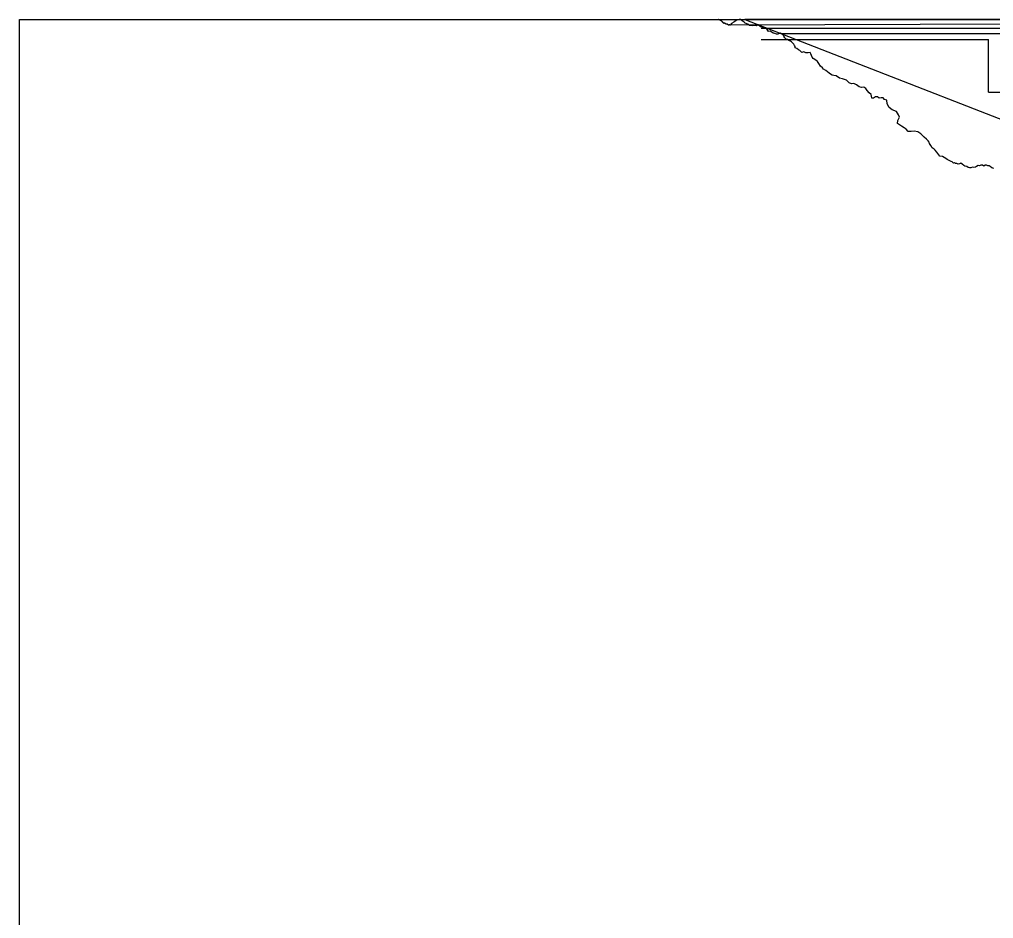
# Model space of a CAD drawing. Extents: x -15732 to 10897, y -24868 to 16165.
# Drawn here: x -15732 to -4906, y 6174 to 16165 of the extents above; entities that cross this region are included whole.
import ezdxf

# ---------------------------------------------------------------- set-up
doc = ezdxf.new("R2010")
doc.units = 0
doc.header["$MEASUREMENT"] = 0
for name, color, linetype in [('COASTLINE', 7, 'CONTINUOUS'), ('REGIONAL_MAP', 7, 'CONTINUOUS'), ('STREETS-SPRAWL', 7, 'CONTINUOUS'), ('STREETS-SPRAWL-20M', 7, 'CONTINUOUS'), ('SUBURBS', 7, 'CONTINUOUS')]:
    doc.layers.add(name, color=color, linetype=linetype)

msp = doc.modelspace()

# ---------------------------------------------------------------- linework, layer by layer
at = {"layer": 'COASTLINE', "color": 7, "linetype": 'CONTINUOUS'}
msp.add_line((-7844, 16106), (10897, 16165), dxfattribs=at)
msp.add_lwpolyline([(-4903, 14508), (-4913, 14512), (-4924, 14515), (-4943, 14531), (-4951, 14540), (-4967, 14540), (-4982, 14546), (-4997, 14547), (-5014, 14536), (-5029, 14547), (-5046, 14548), (-5061, 14540), (-5077, 14541), (-5093, 14530), (-5106, 14523), (-5123, 14522), (-5141, 14523), (-5158, 14516), (-5174, 14518), (-5187, 14519), (-5204, 14531), (-5223, 14535), (-5237, 14544), (-5253, 14558), (-5270, 14567), (-5283, 14563), (-5299, 14556), (-5314, 14564), (-5327, 14566), (-5339, 14572), (-5350, 14570), (-5365, 14582), (-5378, 14588), (-5392, 14594), (-5405, 14603), (-5422, 14609), (-5434, 14622), (-5472, 14641), (-5501, 14647), (-5537, 14690), (-5556, 14712), (-5566, 14725), (-5586, 14740), (-5603, 14765), (-5618, 14786), (-5621, 14803), (-5633, 14816), (-5639, 14826), (-5650, 14835), (-5676, 14859), (-5693, 14871), (-5704, 14882), (-5714, 14895), (-5748, 14917), (-5789, 14924), (-5821, 14919), (-5854, 14922), (-5875, 14946), (-5897, 14963), (-5929, 14979), (-5973, 15010), (-5969, 15044), (-5952, 15078), (-5962, 15105), (-5984, 15141), (-6033, 15160), (-6064, 15188), (-6087, 15227), (-6093, 15270), (-6116, 15277), (-6134, 15296), (-6156, 15295), (-6177, 15292), (-6197, 15305), (-6218, 15304), (-6238, 15291), (-6259, 15291), (-6263, 15313), (-6267, 15333), (-6289, 15350), (-6309, 15377), (-6326, 15399), (-6348, 15414), (-6374, 15411), (-6400, 15417), (-6429, 15438), (-6459, 15455), (-6486, 15450), (-6511, 15461), (-6540, 15491), (-6585, 15506), (-6617, 15514), (-6656, 15541), (-6679, 15544), (-6700, 15547), (-6716, 15556), (-6734, 15568), (-6768, 15597), (-6796, 15612), (-6807, 15629), (-6827, 15647), (-6848, 15675), (-6863, 15697), (-6882, 15713), (-6912, 15731), (-6923, 15745), (-6928, 15765), (-6936, 15782), (-6944, 15799), (-6967, 15794), (-6990, 15795), (-7013, 15807), (-7036, 15800), (-7059, 15821), (-7072, 15828), (-7092, 15844), (-7110, 15852), (-7111, 15865), (-7118, 15878), (-7126, 15891), (-7136, 15901), (-7151, 15917), (-7163, 15924), (-7172, 15930), (-7182, 15933), (-7195, 15942), (-7207, 15943), (-7219, 15953), (-7226, 15960), (-7236, 15979), (-7240, 15993), (-7258, 16001), (-7272, 16015), (-7286, 16010), (-7304, 16002), (-7319, 16004), (-7335, 16010), (-7353, 16014), (-7370, 16023), (-7389, 16034), (-7405, 16032), (-7421, 16053), (-7437, 16069), (-7456, 16074), (-7477, 16080), (-7497, 16085), (-7522, 16105), (-7542, 16094), (-7561, 16097), (-7575, 16098), (-7590, 16095), (-7604, 16100), (-7619, 16098), (-7638, 16113), (-7665, 16124), (-7676, 16135), (-7698, 16152), (-7714, 16164), (-7731, 16165), (-7749, 16161), (-7765, 16153), (-7782, 16142), (-7792, 16134), (-7818, 16121), (-7834, 16104), (-7835, 16104), (-7835, 16104), (-7836, 16104), (-7836, 16104), (-7837, 16105), (-7837, 16105), (-7838, 16106), (-7838, 16106), (-7839, 16106), (-7839, 16106), (-7840, 16106), (-7840, 16105), (-7841, 16105), (-7841, 16105), (-7842, 16105), (-7842, 16106), (-7843, 16106), (-7844, 16106), (-7844, 16106), (-7845, 16106), (-7845, 16105), (-7846, 16105), (-7846, 16105), (-7847, 16104), (-7847, 16104), (-7848, 16104), (-7848, 16104), (-7849, 16103), (-7849, 16103), (-7850, 16103), (-7850, 16102), (-7851, 16102), (-7852, 16103), (-7852, 16103), (-7853, 16104), (-7855, 16105), (-7856, 16106), (-7856, 16106), (-7857, 16106), (-7858, 16107), (-7858, 16107), (-7858, 16108), (-7859, 16109), (-7860, 16109), (-7860, 16110), (-7861, 16111), (-7862, 16111), (-7863, 16111), (-7863, 16112), (-7864, 16112), (-7864, 16112), (-7865, 16113), (-7865, 16113), (-7865, 16113), (-7866, 16113), (-7866, 16113), (-7867, 16114), (-7867, 16114), (-7868, 16114), (-7869, 16115), (-7869, 16115), (-7870, 16115), (-7870, 16115), (-7871, 16115), (-7871, 16115), (-7872, 16115), (-7872, 16116), (-7872, 16116), (-7873, 16116), (-7873, 16115), (-7874, 16115), (-7874, 16115), (-7875, 16115), (-7875, 16115), (-7875, 16114), (-7876, 16114), (-7876, 16115), (-7877, 16115), (-7877, 16115), (-7878, 16115), (-7878, 16115), (-7879, 16115), (-7879, 16115), (-7880, 16115), (-7880, 16115), (-7881, 16115), (-7881, 16116), (-7882, 16116), (-7883, 16117), (-7883, 16117), (-7884, 16118), (-7884, 16119), (-7884, 16119), (-7885, 16119), (-7885, 16119), (-7886, 16119), (-7886, 16120), (-7887, 16120), (-7887, 16120), (-7888, 16120), (-7888, 16121), (-7889, 16121), (-7889, 16122), (-7890, 16122), (-7891, 16123), (-7891, 16123), (-7891, 16123), (-7892, 16123), (-7892, 16123), (-7893, 16123), (-7893, 16123), (-7894, 16123), (-7894, 16122), (-7895, 16122), (-7895, 16122), (-7896, 16122), (-7896, 16123), (-7897, 16123), (-7897, 16123), (-7898, 16123), (-7898, 16123), (-7899, 16122), (-7899, 16122), (-7900, 16122), (-7900, 16121), (-7901, 16121), (-7902, 16121), (-7902, 16120), (-7903, 16121), (-7903, 16121), (-7904, 16122), (-7904, 16123), (-7904, 16123), (-7905, 16123), (-7905, 16124), (-7905, 16124), (-7906, 16125), (-7906, 16125), (-7906, 16125), (-7906, 16125), (-7907, 16126), (-7907, 16126), (-7907, 16126), (-7907, 16126), (-7908, 16127), (-7909, 16127), (-7909, 16128), (-7910, 16128), (-7910, 16129), (-7911, 16129), (-7911, 16130), (-7911, 16130), (-7912, 16131), (-7912, 16131), (-7913, 16131), (-7913, 16131), (-7914, 16131), (-7914, 16132), (-7915, 16133), (-7915, 16133), (-7916, 16134), (-7916, 16135), (-7917, 16135), (-7917, 16135), (-7918, 16136), (-7918, 16136), (-7919, 16137), (-7920, 16138), (-7920, 16139), (-7920, 16139), (-7920, 16140), (-7920, 16141), (-7921, 16141), (-7921, 16141), (-7921, 16142), (-7921, 16142), (-7922, 16143), (-7923, 16144), (-7923, 16144), (-7924, 16145), (-7924, 16145), (-7924, 16146), (-7924, 16147), (-7924, 16147), (-7924, 16148), (-7925, 16148), (-7925, 16149), (-7924, 16150), (-7924, 16150), (-7924, 16151), (-7924, 16151), (-7924, 16152), (-7925, 16152), (-7926, 16152), (-7926, 16152), (-7927, 16152), (-7928, 16152), (-7928, 16152), (-7929, 16152), (-7930, 16153), (-7930, 16153), (-7931, 16153), (-7932, 16153), (-7932, 16153), (-7933, 16152), (-7934, 16152), (-7934, 16152), (-7935, 16151), (-7936, 16152), (-7937, 16153), (-7937, 16152), (-7938, 16153), (-7939, 16153), (-7939, 16153), (-7940, 16154), (-7940, 16154), (-7941, 16155), (-7942, 16155), (-7943, 16155), (-7943, 16155), (-7944, 16156), (-7944, 16156), (-7944, 16157), (-7945, 16158), (-7945, 16158), (-7946, 16158), (-7947, 16158), (-7947, 16159), (-7947, 16160), (-7948, 16160), (-7949, 16161), (-7949, 16162), (-7950, 16162), (-7951, 16162), (-7951, 16163), (-7952, 16163), (-7953, 16163), (-7953, 16163), (-7954, 16163), (-7955, 16162), (-7955, 16162), (-7956, 16162), (-7956, 16162), (-7956, 16162), (-7957, 16162), (-7957, 16162), (-7958, 16162), (-7958, 16163), (-7959, 16163), (-7959, 16163), (-7960, 16164), (-7960, 16165), (-7961, 16165), (-7961, 16165), (-7962, 16165), (-7963, 16165)], dxfattribs=at)
at = {"layer": 'REGIONAL_MAP', "color": 8, "linetype": 'CONTINUOUS'}
msp.add_lwpolyline([(-15732, 16165), (10897, 16165), (10897, -24374), (-15732, -24374)], close=True, dxfattribs=at)
at = {"layer": 'STREETS-SPRAWL', "color": 7, "linetype": 'CONTINUOUS'}
for p, q in [((-7487, 16070), (-3378, 16070)), ((-7487, 15943), (-4961, 15943)), ((-4961, 15357), (-4961, 15943)), ((-4961, 15357), (-2381, 15357))]:
    msp.add_line(p, q, dxfattribs=at)
at = {"layer": 'STREETS-SPRAWL-20M', "color": 252, "linetype": 'CONTINUOUS'}
msp.add_line((-7266, 16008), (-3283, 16008), dxfattribs=at)
at = {"layer": 'SUBURBS', "color": 9, "linetype": 'CONTINUOUS'}
msp.add_lwpolyline([(-1128, 16165), (-7670, 16165), (-3293, 14461), (-3312, 11334), (2686, 8931), (7141, 10142), (8744, 9283), (8705, 7719), (5363, 6469), (6152, 4105), (6222, 2711), (7136, 1700), (7482, 455), (8129, -870), (8118, -1521), (8108, -2223), (8541, -2203), (8646, -2631), (10897, -3706), (10897, 6414), (9596, 12578), (4505, 12742)], close=True, dxfattribs=at)

doc.saveas('drawing.dxf')
